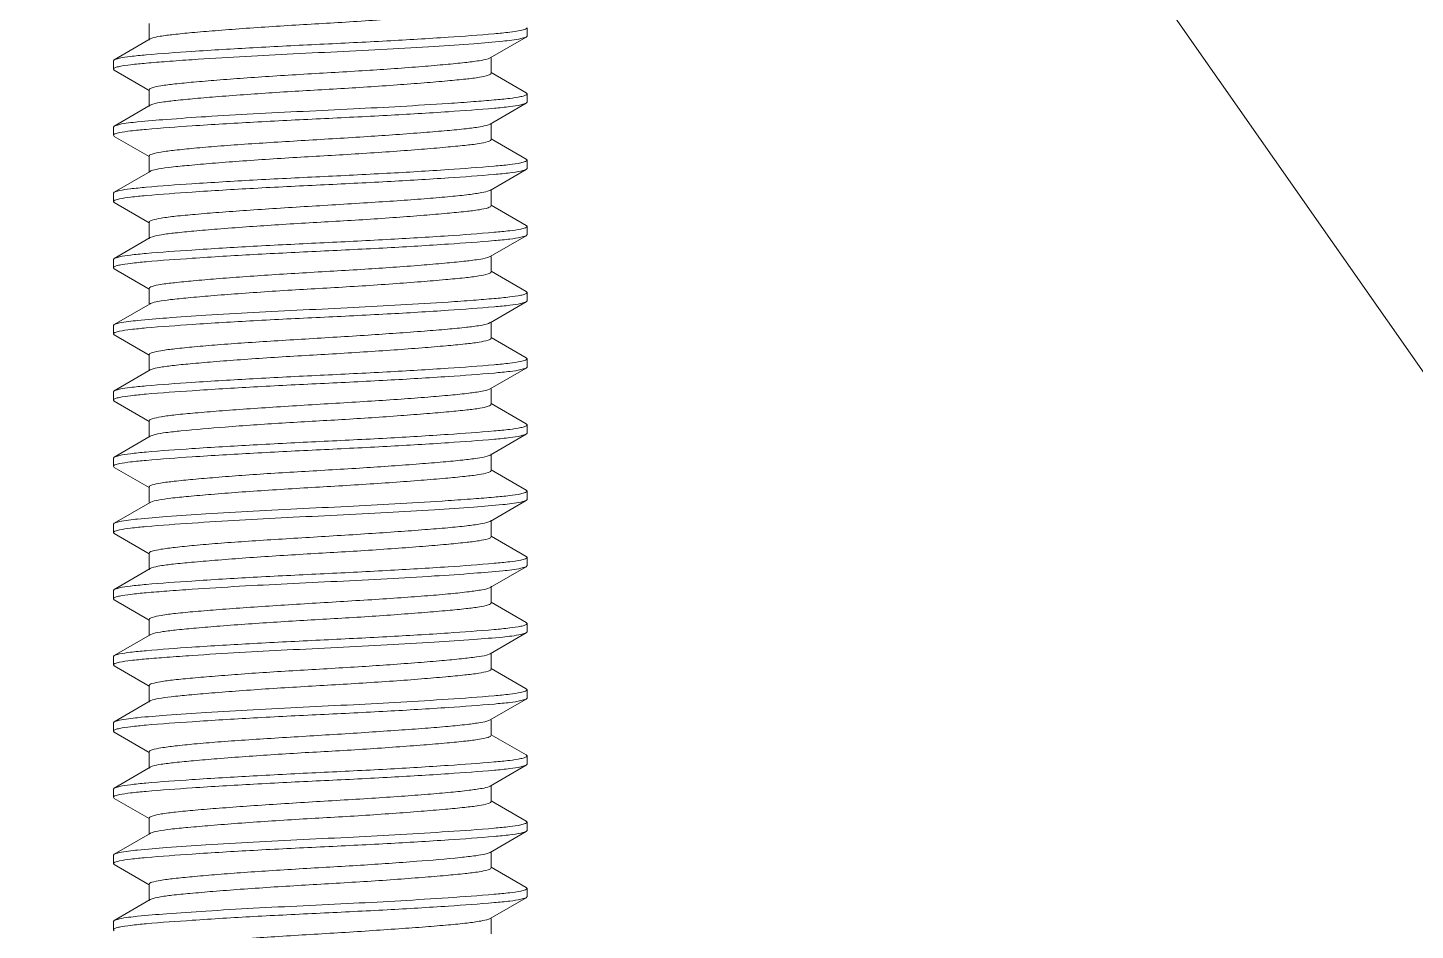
# Model space of a CAD drawing. Header units: millimetres. Extents: x 1334 to 1928, y -1757 to -1337.
# Drawn here: x 1703.02 to 1719.79, y -1670.66 to -1659.76 of the extents above; entities that cross this region are included whole.
import ezdxf

# ---------------------------------------------------------------- set-up
doc = ezdxf.new("R2010")
doc.units = ezdxf.units.MM
doc.header["$LTSCALE"] = 0.1
doc.layers.get('0').update_dxf_attribs({"lineweight": 13})

msp = doc.modelspace()

# ---------------------------------------------------------------- linework, layer by layer
at = {"color": 7, "linetype": 'Continuous'}
for p, q in [((1722.166, -1667.176), (1703.017, -1639.828)), ((1704.485, -1659.708), (1704.485, -1659.908)), ((1708.606, -1660.123), (1709.041, -1659.871)), ((1708.979, -1659.89), (1709.041, -1659.871)), ((1709.041, -1659.871), (1709.052, -1659.858)), ((1709.052, -1659.758), (1709.052, -1659.858)), ((1704.498, -1659.894), (1704.062, -1660.146)), ((1704.516, -1659.886), (1704.498, -1659.894)), ((1704.062, -1660.146), (1704.052, -1660.158)), ((1704.052, -1660.158), (1704.052, -1660.258)), ((1704.125, -1660.126), (1704.062, -1660.146)), ((1708.606, -1660.123), (1708.581, -1660.134)), ((1708.619, -1660.308), (1708.619, -1660.123)), ((1704.062, -1660.271), (1704.052, -1660.258)), ((1704.062, -1660.271), (1704.485, -1660.516)), ((1709.041, -1660.546), (1708.619, -1660.301)), ((1704.485, -1660.508), (1704.485, -1660.708)), ((1709.041, -1660.546), (1709.052, -1660.558)), ((1704.498, -1660.694), (1704.062, -1660.946)), ((1704.529, -1660.681), (1704.498, -1660.694)), ((1708.606, -1660.923), (1709.041, -1660.671)), ((1708.979, -1660.69), (1709.041, -1660.671)), ((1709.041, -1660.671), (1709.052, -1660.658)), ((1709.052, -1660.558), (1709.052, -1660.658)), ((1704.062, -1660.946), (1704.052, -1660.958)), ((1704.052, -1660.958), (1704.052, -1661.058)), ((1704.125, -1660.926), (1704.063, -1660.946)), ((1708.606, -1660.922), (1708.586, -1660.931)), ((1708.619, -1661.108), (1708.619, -1660.923)), ((1704.062, -1661.071), (1704.052, -1661.058)), ((1704.062, -1661.071), (1704.485, -1661.316)), ((1709.041, -1661.346), (1708.619, -1661.101)), ((1704.485, -1661.308), (1704.485, -1661.508)), ((1709.041, -1661.346), (1709.052, -1661.358)), ((1709.052, -1661.358), (1709.052, -1661.458)), ((1704.498, -1661.494), (1704.062, -1661.746)), ((1704.506, -1661.489), (1704.498, -1661.494)), ((1708.606, -1661.723), (1709.041, -1661.471)), ((1708.979, -1661.49), (1709.041, -1661.471)), ((1709.041, -1661.471), (1709.052, -1661.458)), ((1704.062, -1661.746), (1704.052, -1661.758)), ((1704.052, -1661.758), (1704.052, -1661.858)), ((1704.062, -1661.871), (1704.052, -1661.858)), ((1704.125, -1661.726), (1704.062, -1661.746)), ((1704.062, -1661.871), (1704.485, -1662.116)), ((1708.606, -1661.722), (1708.598, -1661.726)), ((1708.619, -1661.908), (1708.619, -1661.723)), ((1709.041, -1662.146), (1708.619, -1661.901)), ((1704.485, -1662.108), (1704.485, -1662.308)), ((1709.041, -1662.146), (1709.052, -1662.158)), ((1709.052, -1662.158), (1709.052, -1662.258)), ((1704.498, -1662.294), (1704.062, -1662.546)), ((1704.524, -1662.283), (1704.498, -1662.294)), ((1708.606, -1662.523), (1709.041, -1662.271)), ((1708.978, -1662.29), (1709.041, -1662.271)), ((1709.041, -1662.271), (1709.052, -1662.258)), ((1704.062, -1662.546), (1704.052, -1662.558)), ((1704.052, -1662.558), (1704.052, -1662.658)), ((1704.125, -1662.526), (1704.062, -1662.546)), ((1708.606, -1662.523), (1708.575, -1662.536)), ((1708.619, -1662.708), (1708.619, -1662.523)), ((1704.062, -1662.671), (1704.052, -1662.658)), ((1704.062, -1662.671), (1704.485, -1662.916)), ((1709.041, -1662.946), (1708.619, -1662.701)), ((1704.485, -1662.908), (1704.485, -1663.094)), ((1709.041, -1662.946), (1709.052, -1662.958)), ((1709.041, -1663.071), (1709.052, -1663.058)), ((1709.052, -1662.958), (1709.052, -1663.058)), ((1704.498, -1663.094), (1704.062, -1663.346)), ((1704.502, -1663.091), (1704.498, -1663.094)), ((1708.606, -1663.323), (1709.041, -1663.071)), ((1708.978, -1663.09), (1709.041, -1663.071)), ((1704.062, -1663.346), (1704.052, -1663.358)), ((1704.052, -1663.358), (1704.052, -1663.458)), ((1704.125, -1663.326), (1704.062, -1663.346)), ((1708.606, -1663.322), (1708.587, -1663.331)), ((1708.619, -1663.508), (1708.619, -1663.323)), ((1704.062, -1663.471), (1704.052, -1663.458)), ((1704.062, -1663.471), (1704.485, -1663.716)), ((1709.041, -1663.746), (1708.619, -1663.501)), ((1704.485, -1663.708), (1704.485, -1663.894)), ((1704.498, -1663.894), (1704.062, -1664.146)), ((1704.509, -1663.888), (1704.498, -1663.894)), ((1708.606, -1664.123), (1709.041, -1663.871)), ((1708.978, -1663.89), (1709.041, -1663.871)), ((1709.041, -1663.746), (1709.052, -1663.758)), ((1709.041, -1663.871), (1709.052, -1663.858)), ((1709.052, -1663.758), (1709.052, -1663.858)), ((1704.062, -1664.146), (1704.052, -1664.158)), ((1704.052, -1664.158), (1704.052, -1664.258)), ((1704.125, -1664.126), (1704.062, -1664.146)), ((1708.606, -1664.123), (1708.598, -1664.126)), ((1708.619, -1664.308), (1708.619, -1664.123)), ((1704.062, -1664.271), (1704.052, -1664.258)), ((1704.062, -1664.271), (1704.485, -1664.516)), ((1709.041, -1664.546), (1708.619, -1664.301)), ((1704.485, -1664.508), (1704.485, -1664.694)), ((1709.041, -1664.546), (1709.052, -1664.558)), ((1709.052, -1664.558), (1709.052, -1664.658)), ((1704.498, -1664.694), (1704.062, -1664.946)), ((1704.558, -1664.673), (1704.498, -1664.694)), ((1708.606, -1664.923), (1709.041, -1664.671)), ((1708.978, -1664.69), (1709.041, -1664.671)), ((1709.041, -1664.671), (1709.052, -1664.658)), ((1708.619, -1665.108), (1708.619, -1664.908)), ((1704.062, -1664.946), (1704.052, -1664.958)), ((1704.052, -1664.958), (1704.052, -1665.058)), ((1704.062, -1665.071), (1704.052, -1665.058)), ((1704.062, -1665.071), (1704.485, -1665.316)), ((1704.125, -1664.926), (1704.063, -1664.946)), ((1708.606, -1664.923), (1708.569, -1664.937)), ((1709.041, -1665.346), (1708.619, -1665.101)), ((1704.485, -1665.308), (1704.485, -1665.494)), ((1709.041, -1665.346), (1709.052, -1665.358)), ((1709.052, -1665.358), (1709.052, -1665.458)), ((1704.498, -1665.494), (1704.062, -1665.746)), ((1704.503, -1665.491), (1704.498, -1665.494)), ((1708.606, -1665.723), (1709.041, -1665.471)), ((1708.978, -1665.49), (1709.041, -1665.471)), ((1709.041, -1665.471), (1709.052, -1665.458)), ((1704.062, -1665.746), (1704.052, -1665.758)), ((1704.125, -1665.726), (1704.062, -1665.746)), ((1708.606, -1665.722), (1708.589, -1665.73)), ((1708.619, -1665.908), (1708.619, -1665.708)), ((1704.052, -1665.758), (1704.052, -1665.858)), ((1704.062, -1665.871), (1704.052, -1665.858)), ((1704.062, -1665.871), (1704.485, -1666.116)), ((1709.041, -1666.146), (1708.619, -1665.901)), ((1704.485, -1666.108), (1704.485, -1666.308)), ((1709.041, -1666.146), (1709.052, -1666.158)), ((1709.052, -1666.158), (1709.052, -1666.258)), ((1704.498, -1666.294), (1704.062, -1666.546)), ((1704.515, -1666.286), (1704.498, -1666.294)), ((1708.606, -1666.523), (1709.041, -1666.271)), ((1708.979, -1666.29), (1709.041, -1666.271)), ((1709.041, -1666.271), (1709.052, -1666.258)), ((1704.062, -1666.546), (1704.052, -1666.558)), ((1704.052, -1666.558), (1704.052, -1666.658)), ((1704.125, -1666.526), (1704.062, -1666.546)), ((1708.606, -1666.523), (1708.599, -1666.526)), ((1708.619, -1666.708), (1708.619, -1666.508)), ((1704.062, -1666.671), (1704.052, -1666.658)), ((1704.062, -1666.671), (1704.485, -1666.916)), ((1709.041, -1666.946), (1708.619, -1666.701)), ((1704.485, -1666.908), (1704.485, -1667.108)), ((1704.534, -1667.079), (1704.498, -1667.094)), ((1708.606, -1667.323), (1709.041, -1667.071)), ((1708.979, -1667.09), (1709.041, -1667.071)), ((1709.041, -1666.946), (1709.052, -1666.958)), ((1709.041, -1667.071), (1709.052, -1667.058)), ((1709.052, -1666.958), (1709.052, -1667.058)), ((1704.498, -1667.094), (1704.062, -1667.346)), ((1704.062, -1667.346), (1704.052, -1667.358)), ((1704.052, -1667.358), (1704.052, -1667.458)), ((1704.125, -1667.326), (1704.063, -1667.346)), ((1708.606, -1667.323), (1708.563, -1667.339)), ((1708.619, -1667.508), (1708.619, -1667.323)), ((1704.062, -1667.471), (1704.052, -1667.458)), ((1704.062, -1667.471), (1704.485, -1667.716)), ((1709.041, -1667.746), (1708.619, -1667.501)), ((1704.485, -1667.708), (1704.485, -1667.908)), ((1709.041, -1667.746), (1709.052, -1667.758)), ((1709.052, -1667.758), (1709.052, -1667.858)), ((1704.498, -1667.894), (1704.062, -1668.146)), ((1704.505, -1667.89), (1704.498, -1667.894)), ((1708.606, -1668.123), (1709.041, -1667.871)), ((1708.979, -1667.89), (1709.041, -1667.871)), ((1709.041, -1667.871), (1709.052, -1667.858)), ((1704.062, -1668.146), (1704.052, -1668.158)), ((1704.052, -1668.158), (1704.052, -1668.258)), ((1704.062, -1668.271), (1704.052, -1668.258)), ((1704.125, -1668.126), (1704.062, -1668.146)), ((1708.606, -1668.122), (1708.59, -1668.129)), ((1708.619, -1668.308), (1708.619, -1668.123)), ((1704.062, -1668.271), (1704.485, -1668.516)), ((1709.041, -1668.546), (1708.619, -1668.301)), ((1704.485, -1668.508), (1704.485, -1668.708)), ((1709.041, -1668.546), (1709.052, -1668.558)), ((1709.052, -1668.558), (1709.052, -1668.658)), ((1704.498, -1668.694), (1704.062, -1668.946)), ((1704.523, -1668.683), (1704.498, -1668.694)), ((1708.606, -1668.923), (1709.041, -1668.671)), ((1708.979, -1668.69), (1709.041, -1668.671)), ((1709.041, -1668.671), (1709.052, -1668.658)), ((1704.125, -1668.926), (1704.062, -1668.946)), ((1708.606, -1668.923), (1708.599, -1668.926)), ((1708.619, -1669.108), (1708.619, -1668.923)), ((1704.062, -1668.946), (1704.052, -1668.958)), ((1704.052, -1668.958), (1704.052, -1669.058)), ((1704.062, -1669.071), (1704.052, -1669.058)), ((1704.062, -1669.071), (1704.485, -1669.316)), ((1709.041, -1669.346), (1708.619, -1669.101)), ((1704.485, -1669.308), (1704.485, -1669.508)), ((1709.041, -1669.346), (1709.052, -1669.358)), ((1709.052, -1669.358), (1709.052, -1669.458)), ((1704.498, -1669.494), (1704.062, -1669.746)), ((1704.502, -1669.491), (1704.498, -1669.494)), ((1708.606, -1669.723), (1709.041, -1669.471)), ((1708.978, -1669.49), (1709.041, -1669.471)), ((1709.041, -1669.471), (1709.052, -1669.458)), ((1704.062, -1669.746), (1704.052, -1669.758)), ((1704.052, -1669.758), (1704.052, -1669.858)), ((1704.125, -1669.726), (1704.063, -1669.746)), ((1708.606, -1669.723), (1708.557, -1669.741)), ((1708.619, -1669.908), (1708.619, -1669.723)), ((1704.062, -1669.871), (1704.052, -1669.858)), ((1704.062, -1669.871), (1704.485, -1670.116)), ((1709.041, -1670.146), (1708.619, -1669.901)), ((1704.485, -1670.108), (1704.485, -1670.308)), ((1708.606, -1670.523), (1709.041, -1670.271)), ((1708.978, -1670.29), (1709.041, -1670.271)), ((1709.041, -1670.146), (1709.052, -1670.158)), ((1709.041, -1670.271), (1709.052, -1670.258)), ((1709.052, -1670.158), (1709.052, -1670.258)), ((1704.498, -1670.294), (1704.062, -1670.546)), ((1704.509, -1670.288), (1704.498, -1670.294)), ((1704.062, -1670.546), (1704.052, -1670.558)), ((1704.052, -1670.558), (1704.052, -1670.658)), ((1704.125, -1670.526), (1704.062, -1670.546)), ((1708.606, -1670.522), (1708.591, -1670.529)), ((1708.619, -1670.708), (1708.619, -1670.523)), ((1704.062, -1670.671), (1704.052, -1670.658))]:
    msp.add_line(p, q, dxfattribs=at)
for points, knots in [([(1708.619, -1659.508), (1708.619, -1659.514), (1708.605, -1659.526), (1708.558, -1659.542), (1708.455, -1659.562), (1708.288, -1659.581), (1708.06, -1659.604), (1707.778, -1659.627), (1707.449, -1659.652), (1707.091, -1659.676), (1706.721, -1659.699), (1706.348, -1659.72), (1705.979, -1659.743), (1705.623, -1659.767), (1705.298, -1659.792), (1705.02, -1659.815), (1704.798, -1659.837), (1704.636, -1659.857), (1704.548, -1659.873), (1704.516, -1659.886)], [0, 0, 0, 0, 0.003806, 0.011154, 0.037799, 0.078549, 0.133819, 0.203509, 0.284687, 0.373164, 0.464022, 0.553839, 0.644734, 0.732717, 0.812974, 0.88145, 0.935312, 0.974829, 1, 1, 1, 1]), ([(1708.977, -1659.791), (1708.933, -1659.8), (1708.826, -1659.815), (1708.533, -1659.842), (1708.038, -1659.878), (1707.336, -1659.92), (1706.55, -1659.958), (1705.764, -1659.997), (1705.063, -1660.039), (1704.568, -1660.075), (1704.276, -1660.102), (1704.169, -1660.117), (1704.125, -1660.126)], [0, 0, 0, 0, 0.027722, 0.066812, 0.181174, 0.334115, 0.500396, 0.666564, 0.819328, 0.933445, 0.972422, 1, 1, 1, 1]), ([(1709.052, -1659.758), (1709.052, -1659.767), (1709.019, -1659.781), (1708.996, -1659.787), (1708.977, -1659.791)], [0, 0, 0, 0, 0.301701, 1, 1, 1, 1]), ([(1704.126, -1660.226), (1704.17, -1660.217), (1704.278, -1660.202), (1704.468, -1660.184), (1704.717, -1660.164), (1705.284, -1660.124), (1706.172, -1660.074), (1707.149, -1660.031), (1707.901, -1659.986), (1708.367, -1659.955), (1708.716, -1659.926), (1708.906, -1659.906), (1708.979, -1659.89)], [0, 0, 0, 0, 0.027707, 0.066839, 0.118021, 0.18122, 0.417417, 0.666591, 0.783963, 0.882404, 0.954297, 1, 1, 1, 1]), ([(1708.581, -1660.134), (1708.546, -1660.145), (1708.453, -1660.161), (1708.283, -1660.182), (1708.054, -1660.204), (1707.656, -1660.238), (1707.084, -1660.278), (1706.481, -1660.312), (1705.986, -1660.342), (1705.636, -1660.366), (1705.317, -1660.39), (1705.039, -1660.413), (1704.812, -1660.435), (1704.646, -1660.455), (1704.544, -1660.475), (1704.498, -1660.491), (1704.486, -1660.503), (1704.486, -1660.508)], [0, 0, 0, 0, 0.026528, 0.068557, 0.124849, 0.193754, 0.359101, 0.5425, 0.633308, 0.719451, 0.798102, 0.866458, 0.922157, 0.963601, 0.989402, 0.996354, 1, 1, 1, 1]), ([(1704.052, -1660.258), (1704.052, -1660.25), (1704.085, -1660.235), (1704.108, -1660.23), (1704.126, -1660.226)], [0, 0, 0, 0, 0.301296, 1, 1, 1, 1]), ([(1708.619, -1660.308), (1708.619, -1660.313), (1708.606, -1660.325), (1708.559, -1660.342), (1708.458, -1660.362), (1708.295, -1660.381), (1708.072, -1660.402), (1707.795, -1660.426), (1707.472, -1660.45), (1707.12, -1660.474), (1706.755, -1660.497), (1706.385, -1660.517), (1705.909, -1660.547), (1705.459, -1660.578), (1705.056, -1660.612), (1704.828, -1660.634), (1704.658, -1660.654), (1704.565, -1660.67), (1704.529, -1660.681)], [0, 0, 0, 0, 0.003757, 0.010994, 0.037143, 0.077214, 0.131456, 0.199965, 0.2799, 0.367305, 0.457495, 0.5466, 0.636749, 0.805534, 0.875283, 0.930998, 0.972345, 1, 1, 1, 1]), ([(1708.977, -1660.591), (1708.933, -1660.6), (1708.826, -1660.615), (1708.635, -1660.633), (1708.387, -1660.653), (1707.82, -1660.693), (1706.932, -1660.742), (1705.955, -1660.786), (1705.202, -1660.83), (1704.737, -1660.862), (1704.388, -1660.89), (1704.198, -1660.911), (1704.125, -1660.926)], [0, 0, 0, 0, 0.027717, 0.066822, 0.118026, 0.181208, 0.417401, 0.666578, 0.783971, 0.882388, 0.954303, 1, 1, 1, 1]), ([(1704.126, -1661.026), (1704.17, -1661.017), (1704.278, -1661.002), (1704.57, -1660.974), (1705.066, -1660.939), (1705.768, -1660.896), (1706.554, -1660.858), (1707.34, -1660.82), (1708.041, -1660.778), (1708.536, -1660.742), (1708.828, -1660.715), (1708.935, -1660.7), (1708.979, -1660.69)], [0, 0, 0, 0, 0.027687, 0.066863, 0.181214, 0.334098, 0.500371, 0.666592, 0.819315, 0.933408, 0.972447, 1, 1, 1, 1]), ([(1709.052, -1660.558), (1709.052, -1660.567), (1709.019, -1660.581), (1708.996, -1660.587), (1708.977, -1660.591)], [0, 0, 0, 0, 0.301132, 1, 1, 1, 1]), ([(1704.052, -1661.058), (1704.052, -1661.05), (1704.085, -1661.035), (1704.108, -1661.03), (1704.126, -1661.026)], [0, 0, 0, 0, 0.3019, 1, 1, 1, 1]), ([(1708.586, -1660.931), (1708.553, -1660.943), (1708.463, -1660.96), (1708.297, -1660.982), (1708.07, -1661.003), (1707.674, -1661.035), (1707.101, -1661.076), (1706.496, -1661.112), (1705.999, -1661.142), (1705.646, -1661.165), (1705.324, -1661.188), (1705.044, -1661.212), (1704.816, -1661.235), (1704.647, -1661.256), (1704.544, -1661.276), (1704.498, -1661.291), (1704.485, -1661.303), (1704.485, -1661.308)], [0, 0, 0, 0, 0.025277, 0.066435, 0.122069, 0.190326, 0.355555, 0.539479, 0.630775, 0.717424, 0.796473, 0.865375, 0.921649, 0.963332, 0.989403, 0.996447, 1, 1, 1, 1]), ([(1708.619, -1661.108), (1708.619, -1661.114), (1708.605, -1661.126), (1708.557, -1661.142), (1708.452, -1661.163), (1708.282, -1661.182), (1708.05, -1661.204), (1707.762, -1661.229), (1707.428, -1661.254), (1707.065, -1661.278), (1706.691, -1661.301), (1706.314, -1661.322), (1705.942, -1661.345), (1705.585, -1661.37), (1705.262, -1661.394), (1704.988, -1661.419), (1704.772, -1661.439), (1704.618, -1661.46), (1704.535, -1661.477), (1704.506, -1661.489)], [0, 0, 0, 0, 0.003847, 0.011389, 0.038368, 0.079718, 0.136048, 0.20679, 0.289111, 0.378609, 0.470006, 0.560667, 0.652026, 0.740151, 0.819849, 0.887092, 0.939207, 0.977114, 1, 1, 1, 1]), ([(1709.052, -1661.358), (1709.052, -1661.367), (1709.019, -1661.381), (1708.996, -1661.387), (1708.977, -1661.391)], [0, 0, 0, 0, 0.30001, 1, 1, 1, 1]), ([(1708.977, -1661.391), (1708.933, -1661.4), (1708.826, -1661.415), (1708.534, -1661.442), (1708.038, -1661.478), (1707.336, -1661.52), (1706.55, -1661.558), (1705.764, -1661.597), (1705.063, -1661.639), (1704.568, -1661.674), (1704.276, -1661.702), (1704.169, -1661.717), (1704.125, -1661.726)], [0, 0, 0, 0, 0.027628, 0.066815, 0.181127, 0.334104, 0.500383, 0.666538, 0.819385, 0.93344, 0.972496, 1, 1, 1, 1]), ([(1704.126, -1661.826), (1704.17, -1661.817), (1704.278, -1661.802), (1704.57, -1661.774), (1705.066, -1661.739), (1705.768, -1661.696), (1706.554, -1661.658), (1707.34, -1661.62), (1708.041, -1661.578), (1708.536, -1661.542), (1708.828, -1661.515), (1708.935, -1661.5), (1708.979, -1661.49)], [0, 0, 0, 0, 0.027701, 0.066836, 0.181204, 0.334107, 0.500408, 0.666591, 0.819319, 0.933444, 0.972421, 1, 1, 1, 1]), ([(1704.052, -1661.858), (1704.052, -1661.85), (1704.085, -1661.835), (1704.108, -1661.83), (1704.126, -1661.826)], [0, 0, 0, 0, 0.302016, 1, 1, 1, 1]), ([(1708.598, -1661.726), (1708.569, -1661.739), (1708.485, -1661.755), (1708.329, -1661.778), (1708.109, -1661.8), (1707.835, -1661.824), (1707.516, -1661.847), (1707.035, -1661.879), (1706.534, -1661.909), (1706.03, -1661.941), (1705.671, -1661.964), (1705.343, -1661.988), (1705.057, -1662.011), (1704.823, -1662.033), (1704.651, -1662.054), (1704.546, -1662.076), (1704.499, -1662.092), (1704.485, -1662.104), (1704.485, -1662.109)], [0, 0, 0, 0, 0.022576, 0.061258, 0.115175, 0.182366, 0.260402, 0.346742, 0.531897, 0.624248, 0.712206, 0.792621, 0.862604, 0.919943, 0.962569, 0.989078, 0.99629, 1, 1, 1, 1]), ([(1708.619, -1661.908), (1708.619, -1661.914), (1708.605, -1661.925), (1708.559, -1661.942), (1708.457, -1661.962), (1708.293, -1661.981), (1708.068, -1662.003), (1707.789, -1662.026), (1707.465, -1662.051), (1707.11, -1662.075), (1706.743, -1662.098), (1706.373, -1662.118), (1705.895, -1662.148), (1705.445, -1662.179), (1705.044, -1662.213), (1704.818, -1662.235), (1704.651, -1662.255), (1704.559, -1662.271), (1704.524, -1662.283)], [0, 0, 0, 0, 0.003784, 0.011041, 0.037325, 0.077681, 0.132233, 0.201131, 0.281472, 0.369254, 0.459605, 0.549003, 0.63939, 0.807973, 0.877337, 0.9324, 0.973181, 1, 1, 1, 1]), ([(1708.977, -1662.191), (1708.933, -1662.2), (1708.826, -1662.215), (1708.533, -1662.242), (1708.038, -1662.278), (1707.336, -1662.32), (1706.55, -1662.358), (1705.764, -1662.397), (1705.063, -1662.439), (1704.568, -1662.474), (1704.276, -1662.502), (1704.169, -1662.517), (1704.125, -1662.526)], [0, 0, 0, 0, 0.02771, 0.066827, 0.181172, 0.334112, 0.500416, 0.666596, 0.819316, 0.933427, 0.972434, 1, 1, 1, 1]), ([(1709.052, -1662.158), (1709.052, -1662.167), (1709.019, -1662.181), (1708.996, -1662.187), (1708.977, -1662.191)], [0, 0, 0, 0, 0.301907, 1, 1, 1, 1]), ([(1704.126, -1662.626), (1704.17, -1662.617), (1704.278, -1662.602), (1704.57, -1662.574), (1705.066, -1662.539), (1705.768, -1662.496), (1706.554, -1662.458), (1707.34, -1662.42), (1708.041, -1662.378), (1708.536, -1662.342), (1708.828, -1662.315), (1708.935, -1662.3), (1708.978, -1662.29)], [0, 0, 0, 0, 0.027721, 0.06678, 0.181171, 0.334093, 0.500325, 0.666574, 0.819334, 0.933462, 0.972422, 1, 1, 1, 1]), ([(1708.575, -1662.536), (1708.539, -1662.547), (1708.443, -1662.562), (1708.27, -1662.584), (1708.039, -1662.605), (1707.64, -1662.639), (1707.068, -1662.679), (1706.466, -1662.713), (1705.975, -1662.743), (1705.627, -1662.767), (1705.31, -1662.791), (1705.034, -1662.814), (1704.809, -1662.836), (1704.644, -1662.856), (1704.543, -1662.875), (1704.498, -1662.891), (1704.486, -1662.903), (1704.486, -1662.908)], [0, 0, 0, 0, 0.027575, 0.070468, 0.127408, 0.19674, 0.36232, 0.545259, 0.635668, 0.721347, 0.799518, 0.867431, 0.922734, 0.963865, 0.989481, 0.99638, 1, 1, 1, 1]), ([(1704.052, -1662.658), (1704.052, -1662.65), (1704.085, -1662.635), (1704.108, -1662.63), (1704.126, -1662.626)], [0, 0, 0, 0, 0.300593, 1, 1, 1, 1]), ([(1708.619, -1662.708), (1708.619, -1662.714), (1708.605, -1662.726), (1708.556, -1662.742), (1708.45, -1662.763), (1708.279, -1662.782), (1708.045, -1662.805), (1707.756, -1662.829), (1707.42, -1662.854), (1707.055, -1662.879), (1706.679, -1662.901), (1706.301, -1662.922), (1705.928, -1662.946), (1705.571, -1662.971), (1705.248, -1662.995), (1704.976, -1663.02), (1704.762, -1663.04), (1704.611, -1663.062), (1704.53, -1663.078), (1704.502, -1663.091)], [0, 0, 0, 0, 0.003856, 0.01138, 0.038596, 0.080265, 0.136871, 0.208147, 0.29089, 0.380715, 0.472506, 0.563335, 0.655064, 0.743146, 0.822576, 0.889327, 0.940863, 0.977988, 1, 1, 1, 1]), ([(1708.977, -1662.991), (1708.933, -1663), (1708.826, -1663.015), (1708.635, -1663.033), (1708.387, -1663.053), (1707.82, -1663.093), (1706.932, -1663.142), (1705.955, -1663.186), (1705.202, -1663.23), (1704.737, -1663.262), (1704.388, -1663.29), (1704.198, -1663.311), (1704.125, -1663.326)], [0, 0, 0, 0, 0.027726, 0.066811, 0.118033, 0.181207, 0.417404, 0.666606, 0.784004, 0.882419, 0.954367, 1, 1, 1, 1]), ([(1709.052, -1662.958), (1709.052, -1662.967), (1709.019, -1662.981), (1708.996, -1662.987), (1708.977, -1662.991)], [0, 0, 0, 0, 0.300665, 1, 1, 1, 1]), ([(1704.127, -1663.426), (1704.17, -1663.417), (1704.278, -1663.402), (1704.57, -1663.374), (1705.066, -1663.339), (1705.768, -1663.296), (1706.554, -1663.258), (1707.34, -1663.22), (1708.041, -1663.178), (1708.536, -1663.142), (1708.828, -1663.115), (1708.935, -1663.1), (1708.978, -1663.09)], [0, 0, 0, 0, 0.027676, 0.066761, 0.181131, 0.334086, 0.50024, 0.666555, 0.819358, 0.933449, 0.972463, 1, 1, 1, 1]), ([(1708.587, -1663.331), (1708.555, -1663.343), (1708.465, -1663.36), (1708.3, -1663.382), (1708.075, -1663.403), (1707.679, -1663.435), (1707.106, -1663.475), (1706.5, -1663.512), (1706.003, -1663.542), (1705.649, -1663.565), (1705.326, -1663.588), (1705.046, -1663.612), (1704.816, -1663.635), (1704.648, -1663.656), (1704.544, -1663.676), (1704.498, -1663.692), (1704.485, -1663.703), (1704.485, -1663.708)], [0, 0, 0, 0, 0.024969, 0.065861, 0.121315, 0.189437, 0.354587, 0.538649, 0.630066, 0.71686, 0.796043, 0.865071, 0.921476, 0.96325, 0.989374, 0.99644, 1, 1, 1, 1]), ([(1704.052, -1663.458), (1704.052, -1663.45), (1704.085, -1663.435), (1704.108, -1663.43), (1704.127, -1663.426)], [0, 0, 0, 0, 0.299791, 1, 1, 1, 1]), ([(1708.619, -1663.508), (1708.619, -1663.514), (1708.605, -1663.526), (1708.557, -1663.542), (1708.453, -1663.563), (1708.284, -1663.582), (1708.054, -1663.604), (1707.768, -1663.628), (1707.436, -1663.653), (1707.075, -1663.677), (1706.702, -1663.7), (1706.327, -1663.721), (1705.956, -1663.744), (1705.599, -1663.769), (1705.275, -1663.793), (1705, -1663.817), (1704.781, -1663.838), (1704.625, -1663.859), (1704.539, -1663.875), (1704.509, -1663.888)], [0, 0, 0, 0, 0.003831, 0.011314, 0.038175, 0.079294, 0.135217, 0.205565, 0.287453, 0.376626, 0.467735, 0.558135, 0.649305, 0.737369, 0.817299, 0.884994, 0.937731, 0.976279, 1, 1, 1, 1]), ([(1708.977, -1663.791), (1708.933, -1663.8), (1708.826, -1663.815), (1708.534, -1663.843), (1708.038, -1663.878), (1707.336, -1663.92), (1706.55, -1663.958), (1705.764, -1663.997), (1705.063, -1664.039), (1704.568, -1664.074), (1704.276, -1664.102), (1704.169, -1664.117), (1704.125, -1664.126)], [0, 0, 0, 0, 0.027596, 0.066697, 0.181108, 0.33409, 0.500238, 0.666541, 0.819365, 0.933442, 0.972474, 1, 1, 1, 1]), ([(1704.127, -1664.226), (1704.171, -1664.217), (1704.278, -1664.202), (1704.57, -1664.174), (1705.066, -1664.139), (1705.768, -1664.096), (1706.554, -1664.058), (1707.34, -1664.02), (1708.041, -1663.978), (1708.536, -1663.942), (1708.828, -1663.915), (1708.935, -1663.9), (1708.978, -1663.89)], [0, 0, 0, 0, 0.027597, 0.066697, 0.18111, 0.334102, 0.500286, 0.666554, 0.819388, 0.93344, 0.972501, 1, 1, 1, 1]), ([(1709.052, -1663.758), (1709.052, -1663.767), (1709.019, -1663.781), (1708.996, -1663.787), (1708.977, -1663.791)], [0, 0, 0, 0, 0.299463, 1, 1, 1, 1]), ([(1704.052, -1664.258), (1704.052, -1664.25), (1704.085, -1664.235), (1704.108, -1664.23), (1704.127, -1664.226)], [0, 0, 0, 0, 0.299693, 1, 1, 1, 1]), ([(1708.598, -1664.126), (1708.57, -1664.139), (1708.486, -1664.155), (1708.33, -1664.178), (1708.111, -1664.2), (1707.837, -1664.224), (1707.518, -1664.247), (1707.037, -1664.279), (1706.535, -1664.308), (1706.032, -1664.34), (1705.672, -1664.364), (1705.344, -1664.388), (1705.058, -1664.411), (1704.824, -1664.433), (1704.651, -1664.454), (1704.546, -1664.476), (1704.499, -1664.492), (1704.485, -1664.504), (1704.485, -1664.509)], [0, 0, 0, 0, 0.022461, 0.061044, 0.114872, 0.182025, 0.260041, 0.346368, 0.531574, 0.623967, 0.711978, 0.792461, 0.862496, 0.919868, 0.96254, 0.989066, 0.996281, 1, 1, 1, 1]), ([(1708.619, -1664.308), (1708.619, -1664.313), (1708.606, -1664.325), (1708.562, -1664.341), (1708.465, -1664.361), (1708.308, -1664.38), (1708.093, -1664.4), (1707.827, -1664.423), (1707.515, -1664.447), (1707.172, -1664.471), (1706.695, -1664.501), (1706.103, -1664.533), (1705.454, -1664.578), (1704.985, -1664.618), (1704.704, -1664.647), (1704.6, -1664.663), (1704.558, -1664.673)], [0, 0, 0, 0, 0.003695, 0.010701, 0.036013, 0.074961, 0.127346, 0.193741, 0.271489, 0.357033, 0.445862, 0.622735, 0.792218, 0.923255, 0.968162, 1, 1, 1, 1]), ([(1709.052, -1664.558), (1709.052, -1664.567), (1709.019, -1664.581), (1708.996, -1664.587), (1708.977, -1664.591)], [0, 0, 0, 0, 0.30205, 1, 1, 1, 1]), ([(1708.977, -1664.591), (1708.933, -1664.6), (1708.826, -1664.615), (1708.533, -1664.642), (1708.038, -1664.678), (1707.336, -1664.72), (1706.55, -1664.758), (1705.764, -1664.797), (1705.063, -1664.839), (1704.568, -1664.874), (1704.276, -1664.902), (1704.169, -1664.917), (1704.125, -1664.926)], [0, 0, 0, 0, 0.027696, 0.066847, 0.181212, 0.334104, 0.500407, 0.666597, 0.819314, 0.933409, 0.972447, 1, 1, 1, 1]), ([(1704.127, -1665.026), (1704.17, -1665.017), (1704.278, -1665.002), (1704.57, -1664.974), (1705.066, -1664.939), (1705.768, -1664.896), (1706.554, -1664.858), (1707.34, -1664.82), (1708.041, -1664.778), (1708.536, -1664.742), (1708.828, -1664.715), (1708.935, -1664.7), (1708.978, -1664.69)], [0, 0, 0, 0, 0.027649, 0.066826, 0.181156, 0.334134, 0.500437, 0.666589, 0.819412, 0.933487, 0.972494, 1, 1, 1, 1]), ([(1704.052, -1665.058), (1704.052, -1665.05), (1704.085, -1665.035), (1704.108, -1665.03), (1704.127, -1665.026)], [0, 0, 0, 0, 0.300235, 1, 1, 1, 1]), ([(1708.569, -1664.937), (1708.532, -1664.948), (1708.433, -1664.964), (1708.257, -1664.985), (1708.023, -1665.007), (1707.623, -1665.04), (1707.052, -1665.08), (1706.452, -1665.114), (1705.963, -1665.143), (1705.617, -1665.167), (1705.303, -1665.191), (1705.03, -1665.214), (1704.807, -1665.236), (1704.643, -1665.256), (1704.543, -1665.275), (1704.498, -1665.291), (1704.485, -1665.303), (1704.486, -1665.308)], [0, 0, 0, 0, 0.028613, 0.072359, 0.129938, 0.199689, 0.365495, 0.547979, 0.637994, 0.723214, 0.800911, 0.868388, 0.923301, 0.964124, 0.98956, 0.996406, 1, 1, 1, 1]), ([(1708.619, -1665.108), (1708.619, -1665.114), (1708.605, -1665.126), (1708.556, -1665.142), (1708.451, -1665.163), (1708.28, -1665.182), (1708.047, -1665.205), (1707.758, -1665.229), (1707.422, -1665.254), (1707.059, -1665.278), (1706.684, -1665.301), (1706.306, -1665.322), (1705.933, -1665.346), (1705.576, -1665.37), (1705.253, -1665.395), (1704.98, -1665.419), (1704.765, -1665.44), (1704.613, -1665.461), (1704.531, -1665.477), (1704.503, -1665.491)], [0, 0, 0, 0, 0.003847, 0.011358, 0.038507, 0.080091, 0.136593, 0.20767, 0.29028, 0.379973, 0.47168, 0.562366, 0.65403, 0.742121, 0.821637, 0.88855, 0.940331, 0.977655, 1, 1, 1, 1]), ([(1708.977, -1665.391), (1708.933, -1665.4), (1708.826, -1665.415), (1708.635, -1665.433), (1708.387, -1665.453), (1707.82, -1665.493), (1706.932, -1665.542), (1705.955, -1665.586), (1705.202, -1665.63), (1704.737, -1665.662), (1704.388, -1665.69), (1704.198, -1665.711), (1704.125, -1665.726)], [0, 0, 0, 0, 0.027724, 0.066808, 0.118037, 0.181206, 0.417402, 0.666621, 0.784023, 0.882437, 0.954407, 1, 1, 1, 1]), ([(1709.052, -1665.358), (1709.052, -1665.367), (1709.019, -1665.381), (1708.996, -1665.387), (1708.977, -1665.391)], [0, 0, 0, 0, 0.300391, 1, 1, 1, 1]), ([(1704.127, -1665.826), (1704.17, -1665.817), (1704.278, -1665.802), (1704.57, -1665.774), (1705.201, -1665.729), (1706.172, -1665.674), (1707.149, -1665.631), (1707.901, -1665.586), (1708.367, -1665.555), (1708.716, -1665.526), (1708.906, -1665.506), (1708.978, -1665.49)], [0, 0, 0, 0, 0.027694, 0.066808, 0.181184, 0.417386, 0.666608, 0.784016, 0.882429, 0.954396, 1, 1, 1, 1]), ([(1708.589, -1665.73), (1708.557, -1665.742), (1708.468, -1665.759), (1708.304, -1665.781), (1708.079, -1665.803), (1707.802, -1665.825), (1707.482, -1665.849), (1707.002, -1665.881), (1706.504, -1665.912), (1706.006, -1665.942), (1705.652, -1665.965), (1705.328, -1665.988), (1705.047, -1666.012), (1704.817, -1666.035), (1704.648, -1666.056), (1704.544, -1666.076), (1704.498, -1666.092), (1704.485, -1666.103), (1704.485, -1666.108)], [0, 0, 0, 0, 0.024687, 0.065328, 0.120615, 0.188615, 0.267237, 0.353687, 0.537877, 0.629405, 0.716335, 0.795645, 0.864786, 0.921313, 0.963172, 0.989345, 0.996432, 1, 1, 1, 1]), ([(1704.052, -1665.858), (1704.052, -1665.85), (1704.085, -1665.835), (1704.108, -1665.83), (1704.127, -1665.826)], [0, 0, 0, 0, 0.300582, 1, 1, 1, 1]), ([(1708.619, -1665.908), (1708.619, -1665.914), (1708.605, -1665.926), (1708.558, -1665.942), (1708.454, -1665.962), (1708.287, -1665.981), (1708.06, -1666.004), (1707.777, -1666.027), (1707.447, -1666.052), (1707.089, -1666.076), (1706.719, -1666.099), (1706.346, -1666.12), (1705.976, -1666.143), (1705.62, -1666.167), (1705.295, -1666.192), (1705.018, -1666.216), (1704.796, -1666.237), (1704.635, -1666.257), (1704.547, -1666.274), (1704.515, -1666.286)], [0, 0, 0, 0, 0.003807, 0.011209, 0.037859, 0.078669, 0.133989, 0.203747, 0.285012, 0.373631, 0.464448, 0.554391, 0.645244, 0.733259, 0.813508, 0.881865, 0.935565, 0.975024, 1, 1, 1, 1]), ([(1708.977, -1666.191), (1708.933, -1666.2), (1708.826, -1666.215), (1708.534, -1666.242), (1708.038, -1666.278), (1707.336, -1666.32), (1706.55, -1666.358), (1705.764, -1666.397), (1705.063, -1666.439), (1704.568, -1666.474), (1704.276, -1666.502), (1704.169, -1666.517), (1704.125, -1666.526)], [0, 0, 0, 0, 0.027639, 0.066763, 0.181108, 0.334073, 0.500219, 0.666537, 0.819348, 0.933452, 0.972451, 1, 1, 1, 1]), ([(1709.052, -1666.158), (1709.052, -1666.167), (1709.019, -1666.181), (1708.996, -1666.187), (1708.977, -1666.191)], [0, 0, 0, 0, 0.299917, 1, 1, 1, 1]), ([(1704.126, -1666.626), (1704.17, -1666.617), (1704.278, -1666.602), (1704.468, -1666.584), (1704.717, -1666.564), (1705.284, -1666.524), (1706.172, -1666.474), (1707.149, -1666.431), (1707.901, -1666.386), (1708.367, -1666.355), (1708.716, -1666.326), (1708.906, -1666.306), (1708.979, -1666.29)], [0, 0, 0, 0, 0.027722, 0.066806, 0.118029, 0.181205, 0.417397, 0.66658, 0.783972, 0.882387, 0.954299, 1, 1, 1, 1]), ([(1708.599, -1666.526), (1708.571, -1666.539), (1708.487, -1666.554), (1708.331, -1666.577), (1708.112, -1666.6), (1707.839, -1666.624), (1707.52, -1666.647), (1707.038, -1666.679), (1706.537, -1666.708), (1706.033, -1666.74), (1705.673, -1666.764), (1705.345, -1666.788), (1705.058, -1666.811), (1704.824, -1666.833), (1704.652, -1666.854), (1704.546, -1666.875), (1704.499, -1666.892), (1704.485, -1666.904), (1704.485, -1666.909)], [0, 0, 0, 0, 0.022351, 0.060844, 0.114586, 0.181702, 0.259701, 0.346016, 0.53127, 0.623704, 0.711762, 0.79231, 0.862396, 0.919799, 0.962512, 0.989056, 0.996272, 1, 1, 1, 1]), ([(1704.052, -1666.658), (1704.052, -1666.65), (1704.085, -1666.635), (1704.108, -1666.63), (1704.126, -1666.626)], [0, 0, 0, 0, 0.300642, 1, 1, 1, 1]), ([(1708.619, -1666.708), (1708.619, -1666.713), (1708.606, -1666.725), (1708.56, -1666.742), (1708.459, -1666.762), (1708.298, -1666.781), (1708.077, -1666.802), (1707.802, -1666.825), (1707.481, -1666.85), (1707.131, -1666.874), (1706.644, -1666.904), (1706.046, -1666.937), (1705.474, -1666.977), (1705.071, -1667.011), (1704.84, -1667.032), (1704.667, -1667.052), (1704.572, -1667.068), (1704.534, -1667.079)], [0, 0, 0, 0, 0.003754, 0.010934, 0.036886, 0.07679, 0.13058, 0.198655, 0.278111, 0.365146, 0.454981, 0.633778, 0.802709, 0.872979, 0.929326, 0.971487, 1, 1, 1, 1]), ([(1708.977, -1666.991), (1708.933, -1667), (1708.826, -1667.015), (1708.533, -1667.043), (1708.038, -1667.078), (1707.336, -1667.12), (1706.55, -1667.158), (1705.764, -1667.197), (1705.063, -1667.239), (1704.568, -1667.274), (1704.276, -1667.302), (1704.169, -1667.317), (1704.125, -1667.326)], [0, 0, 0, 0, 0.027688, 0.066862, 0.181216, 0.334098, 0.500366, 0.666594, 0.819314, 0.933399, 0.972453, 1, 1, 1, 1]), ([(1709.052, -1666.958), (1709.052, -1666.967), (1709.019, -1666.981), (1708.996, -1666.987), (1708.977, -1666.991)], [0, 0, 0, 0, 0.302013, 1, 1, 1, 1]), ([(1704.126, -1667.426), (1704.17, -1667.417), (1704.278, -1667.402), (1704.468, -1667.384), (1704.717, -1667.364), (1705.284, -1667.324), (1706.172, -1667.274), (1707.149, -1667.231), (1707.901, -1667.186), (1708.367, -1667.155), (1708.716, -1667.126), (1708.906, -1667.106), (1708.979, -1667.09)], [0, 0, 0, 0, 0.027709, 0.066836, 0.118022, 0.18122, 0.417418, 0.666591, 0.783964, 0.882403, 0.954295, 1, 1, 1, 1]), ([(1708.563, -1667.339), (1708.524, -1667.35), (1708.423, -1667.365), (1708.244, -1667.386), (1708.008, -1667.408), (1707.607, -1667.441), (1707.036, -1667.481), (1706.438, -1667.515), (1705.951, -1667.544), (1705.608, -1667.568), (1705.296, -1667.592), (1705.025, -1667.615), (1704.804, -1667.636), (1704.641, -1667.656), (1704.542, -1667.676), (1704.497, -1667.691), (1704.485, -1667.703), (1704.486, -1667.708)], [0, 0, 0, 0, 0.029642, 0.074231, 0.13244, 0.202602, 0.368627, 0.55066, 0.640286, 0.725054, 0.802282, 0.869328, 0.923859, 0.964379, 0.989637, 0.996433, 1, 1, 1, 1]), ([(1704.052, -1667.458), (1704.052, -1667.45), (1704.085, -1667.435), (1704.108, -1667.43), (1704.126, -1667.426)], [0, 0, 0, 0, 0.301247, 1, 1, 1, 1]), ([(1708.619, -1667.508), (1708.619, -1667.514), (1708.605, -1667.526), (1708.557, -1667.542), (1708.451, -1667.563), (1708.281, -1667.582), (1708.049, -1667.604), (1707.761, -1667.629), (1707.427, -1667.654), (1707.064, -1667.678), (1706.69, -1667.701), (1706.313, -1667.722), (1705.94, -1667.745), (1705.583, -1667.77), (1705.26, -1667.795), (1704.986, -1667.819), (1704.77, -1667.839), (1704.617, -1667.86), (1704.534, -1667.877), (1704.505, -1667.89)], [0, 0, 0, 0, 0.003841, 0.011334, 0.038375, 0.079847, 0.13612, 0.206975, 0.28935, 0.378849, 0.470394, 0.560936, 0.652459, 0.740559, 0.820206, 0.887373, 0.939499, 0.977172, 1, 1, 1, 1]), ([(1709.052, -1667.758), (1709.052, -1667.767), (1709.019, -1667.781), (1708.996, -1667.787), (1708.977, -1667.791)], [0, 0, 0, 0, 0.300318, 1, 1, 1, 1]), ([(1708.977, -1667.791), (1708.933, -1667.8), (1708.826, -1667.815), (1708.533, -1667.842), (1707.903, -1667.888), (1706.932, -1667.942), (1705.955, -1667.986), (1705.202, -1668.03), (1704.737, -1668.062), (1704.388, -1668.09), (1704.198, -1668.111), (1704.125, -1668.126)], [0, 0, 0, 0, 0.027707, 0.06681, 0.181195, 0.417402, 0.666625, 0.784038, 0.882454, 0.954433, 1, 1, 1, 1]), ([(1704.126, -1668.226), (1704.17, -1668.217), (1704.278, -1668.202), (1704.57, -1668.174), (1705.066, -1668.139), (1705.768, -1668.096), (1706.554, -1668.058), (1707.34, -1668.02), (1708.041, -1667.978), (1708.536, -1667.942), (1708.828, -1667.915), (1708.935, -1667.9), (1708.979, -1667.89)], [0, 0, 0, 0, 0.027687, 0.066863, 0.181215, 0.334097, 0.500363, 0.666592, 0.819316, 0.933406, 0.972448, 1, 1, 1, 1]), ([(1704.052, -1668.258), (1704.052, -1668.25), (1704.085, -1668.235), (1704.108, -1668.23), (1704.126, -1668.226)], [0, 0, 0, 0, 0.301868, 1, 1, 1, 1]), ([(1708.59, -1668.129), (1708.558, -1668.142), (1708.47, -1668.159), (1708.307, -1668.181), (1708.082, -1668.203), (1707.806, -1668.225), (1707.486, -1668.248), (1707.006, -1668.281), (1706.508, -1668.312), (1706.009, -1668.342), (1705.654, -1668.365), (1705.33, -1668.388), (1705.048, -1668.411), (1704.818, -1668.435), (1704.649, -1668.456), (1704.545, -1668.476), (1704.498, -1668.492), (1704.485, -1668.503), (1704.485, -1668.508)], [0, 0, 0, 0, 0.024427, 0.064833, 0.119965, 0.187855, 0.266405, 0.352851, 0.537158, 0.62879, 0.715846, 0.795275, 0.86452, 0.921158, 0.963099, 0.989316, 0.996421, 1, 1, 1, 1]), ([(1708.619, -1668.308), (1708.619, -1668.314), (1708.605, -1668.326), (1708.559, -1668.342), (1708.457, -1668.362), (1708.292, -1668.381), (1708.067, -1668.403), (1707.788, -1668.427), (1707.462, -1668.451), (1707.108, -1668.475), (1706.74, -1668.498), (1706.369, -1668.518), (1705.891, -1668.548), (1705.441, -1668.579), (1705.041, -1668.614), (1704.815, -1668.635), (1704.649, -1668.655), (1704.557, -1668.671), (1704.523, -1668.683)], [0, 0, 0, 0, 0.003774, 0.011079, 0.037457, 0.077782, 0.132468, 0.201449, 0.281923, 0.369838, 0.460268, 0.549665, 0.640113, 0.808697, 0.877884, 0.93282, 0.973421, 1, 1, 1, 1]), ([(1708.977, -1668.591), (1708.933, -1668.6), (1708.826, -1668.615), (1708.534, -1668.642), (1708.038, -1668.678), (1707.336, -1668.72), (1706.55, -1668.758), (1705.764, -1668.797), (1705.063, -1668.839), (1704.568, -1668.874), (1704.276, -1668.902), (1704.169, -1668.917), (1704.125, -1668.926)], [0, 0, 0, 0, 0.02767, 0.066756, 0.181123, 0.334067, 0.500241, 0.666542, 0.819337, 0.933459, 0.972428, 1, 1, 1, 1]), ([(1709.052, -1668.558), (1709.052, -1668.567), (1709.019, -1668.581), (1708.996, -1668.587), (1708.977, -1668.591)], [0, 0, 0, 0, 0.299723, 1, 1, 1, 1]), ([(1704.126, -1669.026), (1704.17, -1669.017), (1704.278, -1669.002), (1704.57, -1668.974), (1705.066, -1668.939), (1705.768, -1668.896), (1706.554, -1668.858), (1707.34, -1668.82), (1708.041, -1668.778), (1708.536, -1668.742), (1708.828, -1668.715), (1708.935, -1668.7), (1708.979, -1668.69)], [0, 0, 0, 0, 0.027699, 0.066839, 0.181205, 0.334106, 0.50041, 0.666592, 0.819319, 0.933442, 0.972423, 1, 1, 1, 1]), ([(1708.599, -1668.926), (1708.571, -1668.939), (1708.488, -1668.954), (1708.332, -1668.977), (1708.113, -1669), (1707.84, -1669.023), (1707.522, -1669.047), (1707.04, -1669.079), (1706.538, -1669.108), (1706.034, -1669.14), (1705.674, -1669.164), (1705.345, -1669.188), (1705.059, -1669.211), (1704.824, -1669.233), (1704.652, -1669.254), (1704.546, -1669.275), (1704.499, -1669.292), (1704.485, -1669.304), (1704.485, -1669.309)], [0, 0, 0, 0, 0.022247, 0.060655, 0.114315, 0.181397, 0.259382, 0.345686, 0.530985, 0.623457, 0.711559, 0.792167, 0.862305, 0.919736, 0.962487, 0.989048, 0.996265, 1, 1, 1, 1]), ([(1704.052, -1669.058), (1704.052, -1669.05), (1704.085, -1669.035), (1704.108, -1669.03), (1704.126, -1669.026)], [0, 0, 0, 0, 0.302026, 1, 1, 1, 1]), ([(1708.619, -1669.108), (1708.619, -1669.114), (1708.605, -1669.126), (1708.556, -1669.143), (1708.45, -1669.163), (1708.279, -1669.182), (1708.045, -1669.205), (1707.755, -1669.229), (1707.419, -1669.254), (1707.055, -1669.279), (1706.679, -1669.301), (1706.3, -1669.322), (1705.927, -1669.346), (1705.57, -1669.371), (1705.247, -1669.396), (1704.975, -1669.42), (1704.761, -1669.44), (1704.611, -1669.462), (1704.529, -1669.478), (1704.502, -1669.491)], [0, 0, 0, 0, 0.003873, 0.011389, 0.038596, 0.080365, 0.136923, 0.208245, 0.290989, 0.380867, 0.472552, 0.563545, 0.655257, 0.743338, 0.822728, 0.88949, 0.940917, 0.978121, 1, 1, 1, 1]), ([(1708.977, -1669.391), (1708.933, -1669.4), (1708.826, -1669.415), (1708.533, -1669.443), (1707.903, -1669.487), (1706.932, -1669.542), (1705.955, -1669.586), (1705.202, -1669.63), (1704.737, -1669.662), (1704.388, -1669.69), (1704.198, -1669.711), (1704.125, -1669.726)], [0, 0, 0, 0, 0.027687, 0.066865, 0.181221, 0.417405, 0.666593, 0.783955, 0.882404, 0.954299, 1, 1, 1, 1]), ([(1709.052, -1669.358), (1709.052, -1669.367), (1709.019, -1669.381), (1708.996, -1669.387), (1708.977, -1669.391)], [0, 0, 0, 0, 0.301877, 1, 1, 1, 1]), ([(1704.126, -1669.826), (1704.17, -1669.817), (1704.278, -1669.802), (1704.57, -1669.774), (1705.066, -1669.739), (1705.768, -1669.696), (1706.554, -1669.658), (1707.34, -1669.62), (1708.041, -1669.578), (1708.536, -1669.542), (1708.828, -1669.515), (1708.935, -1669.5), (1708.978, -1669.49)], [0, 0, 0, 0, 0.027723, 0.066783, 0.181174, 0.334094, 0.500333, 0.666576, 0.819333, 0.933462, 0.972421, 1, 1, 1, 1]), ([(1708.557, -1669.741), (1708.516, -1669.751), (1708.413, -1669.767), (1708.134, -1669.799), (1707.67, -1669.836), (1707.02, -1669.882), (1706.424, -1669.915), (1705.94, -1669.945), (1705.599, -1669.968), (1705.289, -1669.992), (1705.02, -1670.015), (1704.801, -1670.037), (1704.64, -1670.057), (1704.541, -1670.076), (1704.497, -1670.092), (1704.485, -1670.103), (1704.485, -1670.108)], [0, 0, 0, 0, 0.03066, 0.076082, 0.205476, 0.371714, 0.5533, 0.642543, 0.726865, 0.803631, 0.870251, 0.924408, 0.964629, 0.989713, 0.99646, 1, 1, 1, 1]), ([(1704.052, -1669.858), (1704.052, -1669.85), (1704.085, -1669.835), (1704.108, -1669.83), (1704.126, -1669.826)], [0, 0, 0, 0, 0.300681, 1, 1, 1, 1]), ([(1708.619, -1669.908), (1708.619, -1669.914), (1708.605, -1669.926), (1708.557, -1669.942), (1708.453, -1669.963), (1708.284, -1669.982), (1708.053, -1670.004), (1707.767, -1670.028), (1707.435, -1670.053), (1707.074, -1670.077), (1706.701, -1670.1), (1706.325, -1670.121), (1705.954, -1670.144), (1705.597, -1670.169), (1705.273, -1670.193), (1704.998, -1670.218), (1704.78, -1670.238), (1704.624, -1670.259), (1704.539, -1670.276), (1704.509, -1670.288)], [0, 0, 0, 0, 0.003825, 0.01128, 0.038145, 0.079404, 0.135282, 0.205726, 0.28768, 0.376831, 0.468084, 0.558409, 0.649658, 0.73776, 0.817641, 0.885267, 0.93799, 0.976328, 1, 1, 1, 1]), ([(1708.977, -1670.191), (1708.933, -1670.2), (1708.826, -1670.215), (1708.533, -1670.242), (1707.903, -1670.287), (1706.932, -1670.342), (1705.955, -1670.386), (1705.202, -1670.43), (1704.737, -1670.462), (1704.388, -1670.49), (1704.198, -1670.511), (1704.125, -1670.526)], [0, 0, 0, 0, 0.027682, 0.066817, 0.181182, 0.4174, 0.666616, 0.784042, 0.882467, 0.954439, 1, 1, 1, 1]), ([(1709.052, -1670.158), (1709.052, -1670.167), (1709.019, -1670.181), (1708.996, -1670.187), (1708.977, -1670.191)], [0, 0, 0, 0, 0.300524, 1, 1, 1, 1]), ([(1704.127, -1670.626), (1704.17, -1670.617), (1704.278, -1670.602), (1704.57, -1670.574), (1705.066, -1670.539), (1705.768, -1670.496), (1706.554, -1670.458), (1707.34, -1670.42), (1708.041, -1670.378), (1708.536, -1670.342), (1708.828, -1670.315), (1708.935, -1670.3), (1708.978, -1670.29)], [0, 0, 0, 0, 0.02768, 0.066761, 0.181134, 0.334085, 0.500242, 0.666556, 0.819356, 0.93345, 0.97246, 1, 1, 1, 1]), ([(1708.591, -1670.529), (1708.56, -1670.541), (1708.472, -1670.558), (1708.31, -1670.581), (1708.086, -1670.602), (1707.81, -1670.625), (1707.49, -1670.648), (1707.01, -1670.681), (1706.511, -1670.711), (1706.011, -1670.742), (1705.656, -1670.765), (1705.332, -1670.788), (1705.049, -1670.811), (1704.819, -1670.834), (1704.663, -1670.854), (1704.571, -1670.871), (1704.526, -1670.883), (1704.498, -1670.892), (1704.485, -1670.903), (1704.485, -1670.908)], [0, 0, 0, 0, 0.024187, 0.064372, 0.119358, 0.187148, 0.265627, 0.352067, 0.536481, 0.628205, 0.715378, 0.794919, 0.864258, 0.920997, 0.963016, 0.97816, 0.989288, 0.996409, 1, 1, 1, 1]), ([(1704.052, -1670.658), (1704.052, -1670.65), (1704.085, -1670.635), (1704.108, -1670.63), (1704.127, -1670.626)], [0, 0, 0, 0, 0.299823, 1, 1, 1, 1])]:
    msp.add_open_spline(points, degree=3, knots=knots, dxfattribs=at)

doc.saveas('drawing.dxf')
